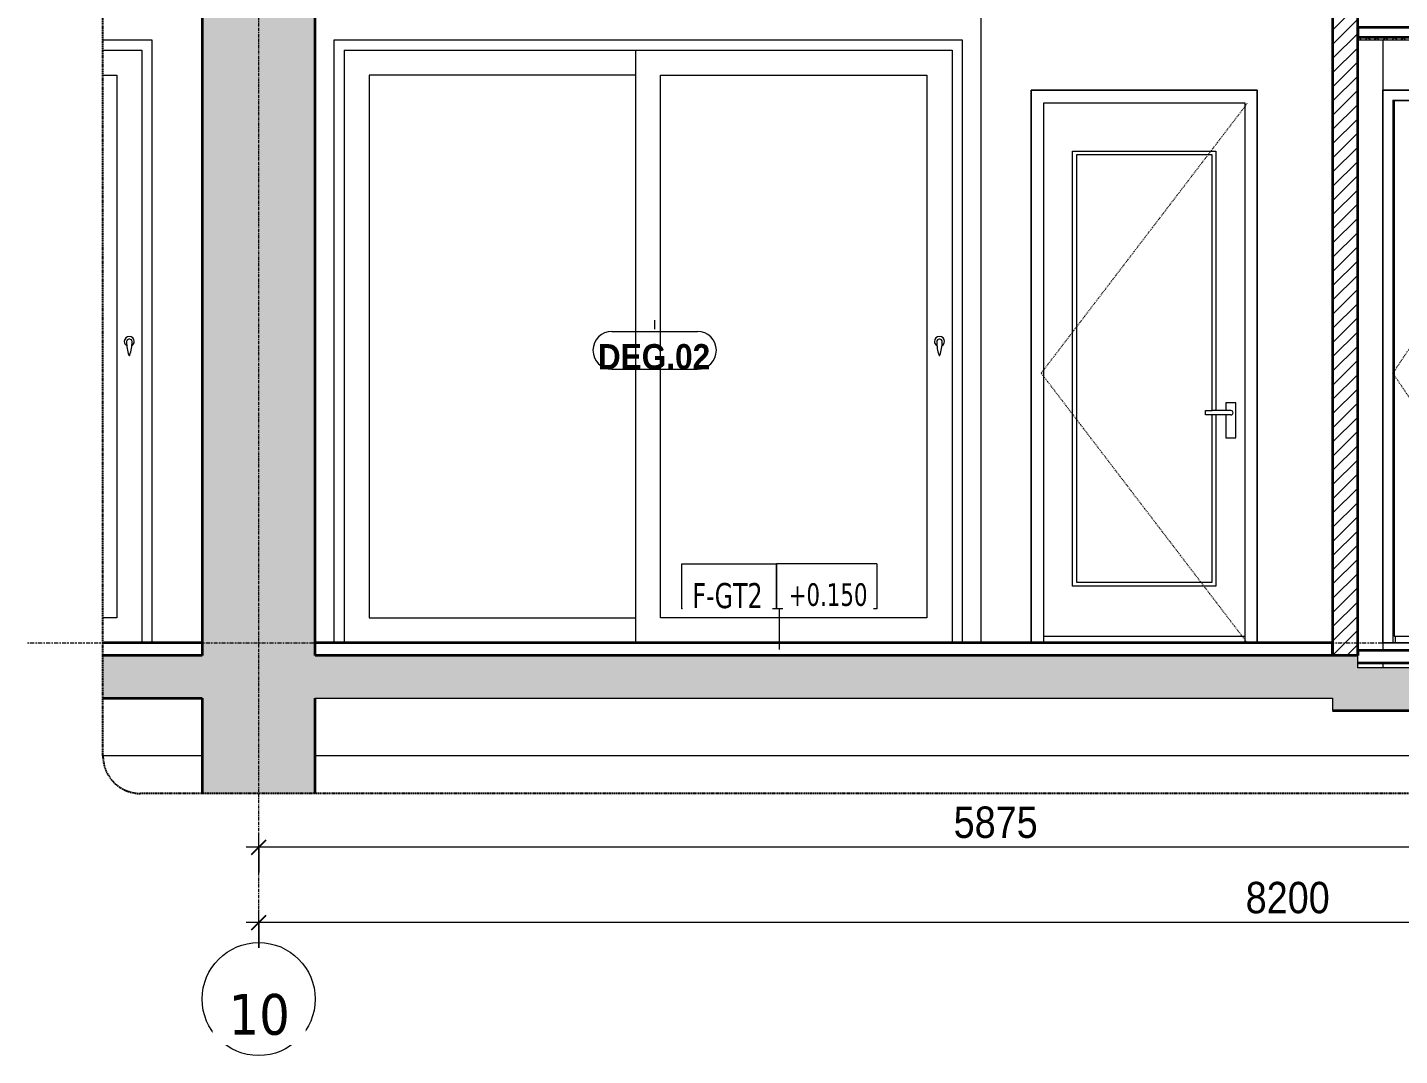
# Model space of a CAD drawing. Header units: millimetres. Extents: x 81424 to 264319, y 405 to 78637.
# Drawn here: x 137941 to 143403, y 557 to 4650 of the extents above; entities that cross this region are included whole.
import ezdxf

# ---------------------------------------------------------------- set-up
doc = ezdxf.new("R2010")
doc.units = ezdxf.units.MM
for name, pattern in [('Centre', [31.75, 6.35, -4.7625, 15.875, -4.7625]), ('Dash', [6, 3, -3]), ('Grid Line', [22.225, 12.7, -3.175, 3.175, -3.175]), ('Hidden', [7.14375, 4.7625, -2.38125])]:
    doc.linetypes.add(name, pattern=pattern)
for name, color, linetype, lineweight in [('0-6', 130, 'Continuous', 5), ('A-ANNO-DIMS', 211, 'Continuous', 9), ('A-ANNO-DIMS-50', 211, 'Continuous', 9), ('A-CLNG-1', 250, 'Continuous', 35), ('A-CLNG-FNSH-1', 7, 'Continuous', 18), ('A-CLNG-PATT-4', 9, 'Continuous', 18), ('A-DETL-GENF', 92, 'Continuous', 18), ('A-DETL-GENF-4', 92, 'Hidden', 25), ('A-DETL-GENF-5', 9, 'Continuous', 18), ('A-DETL-GENF-HDLN-1', 7, 'Dash', 18), ('A-DETL-MEDM', 33, 'Continuous', 35), ('A-DETL-THIN', 151, 'Continuous', 18), ('A-DOOR', 31, 'Continuous', 18), ('A-DOOR-1', 7, 'Continuous', 18), ('A-DOOR-FRAM-1', 31, 'Continuous', 18), ('A-DOOR-GLAZ-1', 31, 'Continuous', 18), ('A-DOOR-IDEN', 31, 'Continuous', 9), ('A-FLOR-2', 7, 'Continuous', 18), ('A-FLOR-FNSH-1', 250, 'Continuous', 35), ('A-FLOR-IDEN', 11, 'Continuous', 9), ('A-FLOR-LEVL-2', 51, 'Centre', 9), ('A-WALL', 113, 'Continuous', 18), ('A-WALL-2', 250, 'Continuous', 35), ('A-WALL-3', 7, 'Continuous', 18), ('A-WALL-PATT-1', 9, 'Continuous', 18), ('S-BEAM-2', 7, 'Continuous', 18), ('S-COLS-5', 7, 'Continuous', 18), ('S-GRID-1', 1, 'Grid Line', 9), ('S-GRID-IDEN', 1, 'Continuous', 9)]:
    doc.layers.add(name, color=color, linetype=linetype, lineweight=lineweight)
doc.styles.add('Arial_B_1', font='arialbd.ttf', dxfattribs={"width": 0.9, "height": 100})
doc.styles.add('Tahoma', font='tahoma.ttf', dxfattribs={"width": 0.8, "height": 100})
doc.styles.add('Tahoma_1', font='tahoma.ttf', dxfattribs={"width": 0.8, "height": 90})
doc.styles.add('Tahoma_B', font='tahomabd.ttf', dxfattribs={"height": 162.5})
doc.styles.add('UTM Avo', font='', dxfattribs={"width": 0.9, "height": 125})
doc.styles.get('UTM Avo').set_extended_font_data('UTM Avo')
doc.dimstyles.new('1_Dim_chi_tiet_2_5', dxfattribs={"dimscale": 304.8, "dimtxt": 124.912619, "dimasz": 0.19685, "dimexe": 0.164042, "dimexo": 0.0625, "dimgap": 0.016404, "dimtad": 1, "dimdec": 0, "dimrnd": 5, "dimzin": 0, "dimdsep": 46, "dimtxsty": 'UTM Avo', "dimblk1": 'OBLIQUE', "dimblk2": 'OBLIQUE', "dimsah": 1, "dimcen": 0.09, "dimdle": 0.164042, "dimazin": 0, "dimtfac": 1, "dimtdec": 4, "dimtix": 1, "dimtmove": 0, "dimatfit": 3, "dimfxl": 0.328084, "dimfxlon": 1, "dimtvp": 1, "dimtolj": 1, "dimtzin": 0, "dimarcsym": 2})

# ---------------------------------------------------------------- blocks, each defined once
blk = doc.blocks.new('NCV_TKTC_KET CAU_rvt-5-TKCS_CĂN HỘ LOẠI 4 - MẶT CẮT 4')
at = {"layer": 'S-BEAM-2'}
for p, q in [((-91977.6, 1750), (-92372.6, 1750)), ((-86477.8, 1750), (-91527.6, 1750))]:
    blk.add_line(p, q, dxfattribs=at)
blk = doc.blocks.new('DOOR_CW_01 CANH MO-PANEL KINH - DIW_01-900x2200-CỬA GỖ VÂN LAMINATE-V82-TKCS_CĂN HỘ LOẠI 4 - MẶT CẮT 4')
at = {"layer": 'A-DETL-GENF-HDLN-1'}
for p, q in [((-88637.6, 3273.5), (-87817.6, 4347)), ((-87817.6, 2200), (-88637.6, 3273.5))]:
    blk.add_line(p, q, dxfattribs=at)
at = {"layer": 'A-DOOR-1'}
for p, q in [((-87777.6, 4400), (-88677.6, 4400)), ((-88677.6, 4400), (-88677.6, 2200)), ((-87777.6, 2200), (-87777.6, 4400)), ((-88627.6, 2200), (-88627.6, 4350)), ((-88627.6, 4350), (-87827.6, 4350)), ((-87827.6, 4350), (-87827.6, 2200)), ((-88512.6, 4158), (-87942.6, 4158)), ((-88512.6, 2426), (-88512.6, 4158)), ((-87942.6, 4158), (-87942.6, 3124.5)), ((-87957.6, 4143), (-88497.6, 4143)), ((-88497.6, 4143), (-88497.6, 2441)), ((-87957.6, 3124.5), (-87957.6, 4143)), ((-87983.4, 3124.5), (-87957.6, 3124.5)), ((-87983.4, 3107.5), (-87983.4, 3124.5)), ((-87882.6, 3124.5), (-87957.6, 3124.5)), ((-87902.3, 3156), (-87902.3, 3124.5)), ((-87862.8, 3156), (-87902.3, 3156)), ((-87862.8, 3016), (-87862.8, 3156)), ((-87957.6, 3107.5), (-87983.4, 3107.5)), ((-87957.6, 2441), (-87957.6, 3107.5)), ((-87882.6, 3107.5), (-87957.6, 3107.5)), ((-87942.6, 3107.5), (-87942.6, 2426)), ((-87902.3, 3107.5), (-87902.3, 3016)), ((-87902.3, 3016), (-87862.8, 3016)), ((-87942.6, 2426), (-88512.6, 2426)), ((-88497.6, 2441), (-87957.6, 2441)), ((-88627.6, 2226), (-87827.6, 2226))]:
    blk.add_line(p, q, dxfattribs=at)
for start, end in [(0, 90), (270, 360)]:
    blk.add_arc((-87882.6, 3116), 8.5, start, end, dxfattribs=at)
blk = doc.blocks.new('DOOR_CW_01 CANH MO-PANEL KINH - DIG_02-800x2200-CỬA NHÔM KÍNH-V83-TKCS_CĂN HỘ LOẠI 4 - MẶT CẮT 4')
at = {"layer": 'A-DETL-GENF-HDLN-1'}
for p, q in [((-87237.6, 3273.5), (-86517.6, 4347)), ((-86517.6, 2200), (-87237.6, 3273.5))]:
    blk.add_line(p, q, dxfattribs=at)
at = {"layer": 'A-DOOR-1'}
for p, q in [((-86477.6, 4400), (-87277.6, 4400)), ((-87277.6, 2200), (-87277.6, 4400)), ((-86477.6, 4400), (-86477.6, 2200)), ((-87237.6, 4360), (-87237.6, 2200)), ((-87237.6, 4360), (-86517.6, 4360)), ((-87232.6, 4358), (-87232.6, 2226)), ((-86522.6, 4358), (-87232.6, 4358)), ((-86522.6, 2226), (-86522.6, 4358)), ((-86517.6, 2200), (-86517.6, 4360)), ((-87112.6, 4158), (-86642.6, 4158)), ((-87112.6, 2426), (-87112.6, 4158)), ((-86642.6, 4158), (-86642.6, 3124.5)), ((-86657.6, 4143), (-87097.6, 4143)), ((-87097.6, 4143), (-87097.6, 2441)), ((-86657.6, 3124.5), (-86657.6, 4143)), ((-86683.4, 3124.5), (-86657.6, 3124.5)), ((-86683.4, 3107.5), (-86683.4, 3124.5)), ((-86582.6, 3124.5), (-86657.6, 3124.5)), ((-86602.3, 3156), (-86602.3, 3124.5)), ((-86562.8, 3156), (-86602.3, 3156)), ((-86562.8, 3016), (-86562.8, 3156)), ((-86657.6, 3107.5), (-86683.4, 3107.5)), ((-86657.6, 2441), (-86657.6, 3107.5)), ((-86582.6, 3107.5), (-86657.6, 3107.5)), ((-86642.6, 3107.5), (-86642.6, 2426)), ((-86602.3, 3107.5), (-86602.3, 3016)), ((-86602.3, 3016), (-86562.8, 3016)), ((-86642.6, 2426), (-87112.6, 2426)), ((-87097.6, 2441), (-86657.6, 2441)), ((-87237.6, 2200), (-87277.6, 2200)), ((-87232.6, 2226), (-86522.6, 2226)), ((-87227.6, 2200), (-87227.6, 2226)), ((-86527.6, 2200), (-86527.6, 2226)), ((-86477.6, 2200), (-86517.6, 2200))]:
    blk.add_line(p, q, dxfattribs=at)
for start, end in [(0, 90), (270, 360)]:
    blk.add_arc((-86582.6, 3116), 8.5, start, end, dxfattribs=at)
blk = doc.blocks.new('NCV_TKTC_TANG 1_rvt-5-TKCS_CĂN HỘ LOẠI 4 - MẶT CẮT 4')
at = {"layer": 'A-CLNG-PATT-4'}
h = blk.add_hatch(dxfattribs=at)
h.set_pattern_fill('FP_18', color=256, style=0, pattern_type=2)
h.set_pattern_definition([(45, (-88637.045, 15375), (-17.67767, 17.67767), []), (135, (-88637.045, 15375), (-17.67767, -17.67767), [])])
h.paths.add_polyline_path([(-86657.6, 4600), (-85877.6, 4600), (-85877.6, 4610), (-87377.6, 4610), (-87377.6, 4600), (-87101.6, 4600)])
at = {"layer": 'A-WALL-PATT-1'}
h = blk.add_hatch(dxfattribs=at)
h.set_pattern_fill('FP_17', color=256, style=0, pattern_type=2)
h.set_pattern_definition([(45, (-88637.045, 15375), (-28.28427, 28.28427), [])])
h.paths.add_polyline_path([(-87377.6, 2150), (-87377.6, 5330), (-87477.6, 5330), (-87477.6, 2150)])
at = {"layer": 'A-CLNG-1'}
for p, q in [((-86841.5, 4650), (-87377.6, 4650)), ((-87377.6, 4650), (-87377.6, 4610)), ((-85877.6, 4610), (-87377.6, 4610))]:
    blk.add_line(p, q, dxfattribs=at)
at = {"layer": 'A-CLNG-FNSH-1'}
for p, q in [((-87377.6, 4610), (-87377.6, 4600)), ((-87377.6, 4600), (-85877.6, 4600))]:
    blk.add_line(p, q, dxfattribs=at)
at = {"layer": 'A-FLOR-2'}
for q in [(-86477.6, 2200), (-87277.6, 2170)]:
    blk.add_line((-87277.6, 2200), q, dxfattribs=at)
at = {"layer": 'A-FLOR-FNSH-1'}
for p, q in [((-91977.6, 2200), (-92372.6, 2200)), ((-87477.6, 2200), (-91527.6, 2200)), ((-87477.6, 2150), (-87477.6, 2200)), ((-85877.6, 2170), (-87377.6, 2170)), ((-87377.6, 2170), (-87377.6, 2150)), ((-87377.6, 2120), (-85877.6, 2120))]:
    blk.add_line(p, q, dxfattribs=at)
at = {"layer": 'A-WALL-2'}
for p, q in [((-87477.6, 5330), (-87477.6, 2150)), ((-87377.6, 2150), (-87377.6, 5330))]:
    blk.add_line(p, q, dxfattribs=at)
at = {"layer": 'A-WALL-3'}
for p, q in [((-88877.6, 4700), (-88877.6, 2200)), ((-88677.6, 2300), (-88677.6, 4400)), ((-88677.6, 4400), (-87777.6, 4400)), ((-87777.6, 4400), (-87777.6, 2300)), ((-87277.6, 2200), (-87277.6, 4400)), ((-87277.6, 4400), (-86477.6, 4400)), ((-88677.6, 2200), (-88677.6, 2300)), ((-87777.6, 2300), (-87777.6, 2200)), ((-86477.6, 2200), (-87277.6, 2200))]:
    blk.add_line(p, q, dxfattribs=at)
at = {"layer": 'S-COLS-5'}
for p, q in [((-87277.6, 4600), (-87277.6, 2170)), ((-87277.6, 2120), (-87277.6, 2100))]:
    blk.add_line(p, q, dxfattribs=at)
at = {"layer": 'A-DOOR'}
for name in ['DOOR_CW_01 CANH MO-PANEL KINH - DIW_01-900x2200-CỬA GỖ VÂN LAMINATE-V82-TKCS_CĂN HỘ LOẠI 4 - MẶT CẮT 4', 'DOOR_CW_01 CANH MO-PANEL KINH - DIG_02-800x2200-CỬA NHÔM KÍNH-V83-TKCS_CĂN HỘ LOẠI 4 - MẶT CẮT 4']:
    blk.add_blockref(name, (0, 0), dxfattribs=at)
blk = doc.blocks.new('DEG_02-DEG_03 - DEG_02-2500x2400mm-CỬA ĐI 02 CÁNH TRƯỢT-625766-TKCS_CĂN HỘ LOẠI 4 - MẶT CẮT 4')
at = {"layer": 'A-DOOR'}
for p, q in [((-92372.6, 4460), (-92317.6, 4460)), ((-92317.6, 4460), (-92317.6, 2300)), ((-92317.6, 2300), (-92372.6, 2300))]:
    blk.add_line(p, q, dxfattribs=at)
at = {"layer": 'A-DOOR', "flags": 128}
blk.add_lwpolyline([(-92266.1, 3408.7), (-92266.8, 3408.7), (-92268.2, 3408.7), (-92269, 3408.7), (-92269.1, 3408.7)], dxfattribs=at)
at = {"layer": 'A-DOOR'}
for centre, radius, start, end in [((-92267.6, 3400), 20, 0, 180), ((-92267.6, 3400), 20, 180, 240), ((-92269.1, 3399.2), 9.45, 90, 180), ((-92113.8, 3399.2), 164.8, 180, 199.134), ((-92266.1, 3399.2), 9.45, 0, 90), ((-92421.4, 3399.2), 164.8, 340.866, 0), ((-92267.6, 3400), 20, 300, 0), ((-92267.2, 3346), 2.34, 199.134, 261.031), ((-92267.9, 3346), 2.34, 278.969, 340.866)]:
    blk.add_arc(centre, radius, start, end, dxfattribs=at)
at = {"layer": 'A-DOOR-FRAM-1'}
for p, q in [((-92372.6, 4560), (-92217.6, 4560)), ((-92217.6, 4560), (-92217.6, 2200))]:
    blk.add_line(p, q, dxfattribs=at)
blk = doc.blocks.new('DEG_02-DEG_03 - DEG_02-2500x2400mm-CỬA ĐI 02 CÁNH TRƯỢT-V86-TKCS_CĂN HỘ LOẠI 4 - MẶT CẮT 4')
at = {"layer": 'A-DOOR'}
for p, q in [((-90252.6, 4560), (-90252.6, 2200)), ((-90152.6, 4460), (-89092.6, 4460)), ((-90152.6, 2300), (-90152.6, 4460)), ((-89092.6, 4460), (-89092.6, 2300)), ((-89092.6, 2300), (-90152.6, 2300))]:
    blk.add_line(p, q, dxfattribs=at)
at = {"layer": 'A-DOOR', "flags": 128}
blk.add_lwpolyline([(-89041.1, 3408.7), (-89041.8, 3408.7), (-89043.2, 3408.7), (-89044, 3408.7), (-89044.1, 3408.7)], dxfattribs=at)
at = {"layer": 'A-DOOR'}
for centre, radius, start, end in [((-89042.6, 3400), 20, 0, 180), ((-89042.6, 3400), 20, 180, 240), ((-89044.1, 3399.2), 9.45, 90, 180), ((-88888.8, 3399.2), 164.8, 180, 199.134), ((-89041.1, 3399.2), 9.45, 0, 90), ((-89196.4, 3399.2), 164.8, 340.866, 0), ((-89042.6, 3400), 20, 300, 0), ((-89042.2, 3346), 2.34, 199.134, 261.031), ((-89042.9, 3346), 2.34, 278.969, 340.866)]:
    blk.add_arc(centre, radius, start, end, dxfattribs=at)
at = {"layer": 'A-DOOR-FRAM-1'}
for p, q in [((-91412.6, 4560), (-91412.6, 2200)), ((-91412.6, 4560), (-88992.6, 4560)), ((-88992.6, 4560), (-88992.6, 2200))]:
    blk.add_line(p, q, dxfattribs=at)
at = {"layer": 'A-DOOR-GLAZ-1'}
for p, q in [((-91312.6, 4460), (-91312.6, 2300)), ((-90252.6, 4460), (-91312.6, 4460)), ((-91312.6, 2300), (-90252.6, 2300))]:
    blk.add_line(p, q, dxfattribs=at)
blk = doc.blocks.new('BORDER VIEW - BORDER VIEW-2585816-TKCS_CĂN HỘ LOẠI 4 - MẶT CẮT 4')
at = {"layer": 'A-DETL-GENF-4'}
for p, q in [((-92372.6, 1750), (-92372.6, 5958.2)), ((-83182.9, 1600), (-92222.6, 1600))]:
    blk.add_line(p, q, dxfattribs=at)
blk.add_arc((-92222.6, 1750), 150, 180, 270, dxfattribs=at)
blk = doc.blocks.new('Grid - M_Grid Head - Circle-353313-TKCS_CĂN HỘ LOẠI 4 - MẶT CẮT 4')
at = {"layer": 'S-GRID-IDEN'}
blk.add_circle((-83552.6, 781.6), 225, dxfattribs=at)
blk = doc.blocks.new('DIMBLOCK93-TKCS_CĂN HỘ LOẠI 4 - MẶT CẮT 4')
at = {"layer": 'A-ANNO-DIMS-50'}
for p, q in [((144736.5, 1485.8), (144736.5, 1335.8)), ((144736.5, 1385.8), (144736.5, 1485.8)), ((138861.5, 1285.8), (138861.5, 1435.8)), ((144736.5, 1385.8), (138811.5, 1385.8)), ((138861.5, 1385.8), (138861.5, 1285.8))]:
    blk.add_line(p, q, dxfattribs=at)
at = {"layer": 'A-ANNO-DIMS-50', "lineweight": 25}
for p, q in [((138861.5, 1385.8), (138831.5, 1355.8)), ((138861.5, 1385.8), (138891.5, 1415.8)), ((144736.5, 1385.8), (144706.5, 1355.8)), ((144736.5, 1385.8), (144766.5, 1415.8))]:
    blk.add_line(p, q, dxfattribs=at)
at = {"layer": 'A-ANNO-DIMS-50', "color": 0, "insert": (141627.8, 1548.2), "char_height": 125, "width": 410.824, "attachment_point": 1, "line_spacing_factor": 1.110334, "style": 'UTM Avo'}
blk.add_mtext('5875', dxfattribs=at)
blk = doc.blocks.new('_Oblique')
at = {"color": 0, "linetype": 'ByBlock', "lineweight": -2}
blk.add_line((-0.5, -0.5), (0.5, 0.5), dxfattribs=at)
blk = doc.blocks.new('DIMBLOCK94-TKCS_CĂN HỘ LOẠI 4 - MẶT CẮT 4')
at = {"layer": 'A-ANNO-DIMS-50'}
for p, q in [((138861.5, 985.8), (138861.5, 1135.8)), ((147061.5, 985.8), (147061.5, 1135.8)), ((147111.5, 1085.8), (138811.5, 1085.8)), ((138861.5, 1085.8), (138861.5, 985.8)), ((147061.5, 1085.8), (147061.5, 985.8))]:
    blk.add_line(p, q, dxfattribs=at)
at = {"layer": 'A-ANNO-DIMS-50', "lineweight": 25}
for p, q in [((138861.5, 1085.8), (138891.5, 1115.8)), ((147061.5, 1085.8), (147091.5, 1115.8)), ((138861.5, 1085.8), (138831.5, 1055.8)), ((147061.5, 1085.8), (147031.5, 1055.8))]:
    blk.add_line(p, q, dxfattribs=at)
at = {"layer": 'A-ANNO-DIMS-50', "color": 0, "insert": (142790.3, 1248.2), "char_height": 125, "width": 410.824, "attachment_point": 1, "line_spacing_factor": 1.110334, "style": 'UTM Avo'}
blk.add_mtext('8200', dxfattribs=at)
blk = doc.blocks.new('STN_Door Tag - STN_Door Tag-1788670-TKCS_CĂN HỘ LOẠI 4 - MẶT CẮT 4')
at = {"layer": 'A-DOOR-IDEN'}
for p, q in [((-90346.3, 3440), (-90006.3, 3440)), ((-90346.3, 3289), (-90006.3, 3289))]:
    blk.add_line(p, q, dxfattribs=at)
for centre, start, end in [((-90346.3, 3364.5), 90, 270), ((-90006.3, 3364.5), 270, 90)]:
    blk.add_arc(centre, 75.5, start, end, dxfattribs=at)
blk = doc.blocks.new('TAG SAN - TTG - TAG FFL-4075299-TKCS_CĂN HỘ LOẠI 4 - MẶT CẮT 4')
at = {"layer": 'A-FLOR-IDEN'}
for p, q in [((-85231, 2266.1), (-85231, 2444.9)), ((-85231, 2444.9), (-84855, 2444.9)), ((-84855, 2444.9), (-84855, 2266.1)), ((-84455, 2444.9), (-84855, 2444.9)), ((-84855, 2266.1), (-84855, 2444.9)), ((-84455, 2444.9), (-84455, 2266.1)), ((-84855, 2266.1), (-85231, 2266.1)), ((-84455, 2266.1), (-84855, 2266.1))]:
    blk.add_line(p, q, dxfattribs=at)

msp = doc.modelspace()

# ---------------------------------------------------------------- hatches: boundary and pattern name
at = {"layer": 'A-DETL-GENF-5'}
h = msp.add_hatch(dxfattribs=at)
h.set_pattern_fill('FP_22', color=256, style=0, pattern_type=2)
h.set_pattern_definition([(50, (141976.97, 15375), (364.368, -31.878), [38.1, -419.1]), (355, (141976.97, 15375), (-70.486, 382.113), [30.48, -335.28]), (100.451, (142007.34, 15372.34), (293.885, 350.233), [32.38, -356.18]), (46.184, (141976.97, 15476.6), (542.158, -84.086), [57.15, -628.65]), (96.636, (142022.15, 15469.6), (474.805, 494.855), [48.57, -534.27]), (351.184, (141977, 15476.6), (474.81, 494.85), [45.72, -502.92]), (21, (142027.77, 15451.2), (303.2285, -204.5305), [38.1, -419.1]), (326, (142027.77, 15451.2), (123.604, 368.376), [30.48, -335.28]), (71.451, (142053.04, 15434.16), (426.834, 163.843), [32.38, -356.18]), (37.5, (141976.97, 15375), (6.1766, 169.1102), [3.353, -327.863, 3.353, -337.007, -336.55]), (37.5, (141976.97, 15375), (6.1766, 169.1102), [-671.576, 3.353, -333.197]), (7.5, (141976.97, 15375), (133.6389, 200.3615), [3.353, -190.703, 3.353, -320.243, -128.27]), (7.5, (141976.97, 15375), (133.6389, 200.3615), [-517.652, 3.353, -124.917]), (327.5, (141863.69, 15375), (271.1818, -11.4584), [3.353, -123.647, 3.353, -392.887, -525.78]), (327.5, (141863.69, 15375), (271.1818, -11.4584), [-523.24, 3.353, -522.427]), (317.5, (141812.9, 15375), (296.2585, 50.853), [3.353, -161.747, 3.353, -259.791, -373.38]), (317.5, (141812.9, 15375), (296.2585, 50.853), [-428.244, 3.353, -370.027]), (45, (141976.97, 15375), (-125.7236, 125.7236), []), (45, (141976.97, 15565.5), (-125.7236, 125.7236), [])])
h.paths.add_polyline_path([(147286.5, 1600), (147286.5, 1950), (147581.1, 1950), (147581.1, 2150), (147286.5, 2150), (147286.5, 5350), (147581.1, 5350), (147581.1, 5550), (147236.5, 5550), (147236.5, 6108.2), (146886.5, 6108.2), (146886.5, 5500), (143236.5, 5500), (143236.5, 5550), (139036.5, 5550), (139036.5, 6108.2), (138686.5, 6108.2), (138686.5, 5550), (138241.5, 5550), (138241.5, 5350), (138636.5, 5350), (138636.5, 2150), (138241.5, 2150), (138241.5, 1980), (138636.5, 1980), (138636.5, 1600), (139086.5, 1600), (139086.5, 1980), (143136.5, 1980), (143136.5, 1930), (144136.5, 1930), (144136.5, 1750), (144336.5, 1750.1), (144336.5, 1930), (146836.5, 1930), (146836.5, 1600), (147190, 1600)])
h.paths.add_polyline_path([(146836.5, 2100), (143236.5, 2100), (143236.5, 2150), (139086.5, 2150), (139086.5, 5380), (143136.5, 5380), (143136.5, 5330), (144136.5, 5330), (144136.5, 5150), (144336.5, 5150), (144336.5, 5330), (146836.5, 5330), (146836.5, 2107.2)])

# ---------------------------------------------------------------- linework, layer by layer
at = {"layer": 'A-DETL-MEDM'}
for p, q in [((139086.5, 2150), (139086.5, 5380)), ((138636.5, 5350), (138636.5, 2150)), ((138636.5, 2150), (138241.5, 2150)), ((143236.5, 2150), (139086.5, 2150)), ((138241.5, 1980), (138636.5, 1980)), ((138636.5, 1980), (138636.5, 1600)), ((139086.5, 1600), (139086.5, 1980)), ((143136.5, 1930), (144136.5, 1930))]:
    msp.add_line(p, q, dxfattribs=at)
at = {"layer": 'A-DETL-THIN'}
for p, q in [((143236.5, 2100), (143236.5, 2150)), ((146836.5, 2100), (143236.5, 2100)), ((139086.5, 1980), (143136.5, 1980)), ((143136.5, 1980), (143136.5, 1930))]:
    msp.add_line(p, q, dxfattribs=at)
at = {"layer": 'A-DOOR-IDEN'}
msp.add_line((140437.7, 3484), (140437.7, 3449.3), dxfattribs=at)
at = {"layer": 'A-FLOR-IDEN'}
msp.add_line((140934.1, 2173), (140934.1, 2335.4), dxfattribs=at)
at = {"layer": 'A-FLOR-LEVL-2'}
msp.add_line((137940.9, 2200), (148264.8, 2200), dxfattribs=at)
at = {"layer": 'A-WALL'}
for p, q in [((138241.5, 4600), (138436.5, 4600)), ((138436.5, 4600), (138436.5, 2200)), ((139161.5, 2200), (139161.5, 4600)), ((139161.5, 4600), (141661.5, 4600)), ((141661.5, 4600), (141661.5, 2200))]:
    msp.add_line(p, q, dxfattribs=at)
at = {"layer": 'S-GRID-1'}
for p, q in [((138861.5, 2256.6), (138861.5, 5501.7)), ((138861.5, 1006.6), (138861.5, 2256.6))]:
    msp.add_line(p, q, dxfattribs=at)

# ---------------------------------------------------------------- block references
at = {"layer": '0-6'}
for name in ['NCV_TKTC_KET CAU_rvt-5-TKCS_CĂN HỘ LOẠI 4 - MẶT CẮT 4', 'NCV_TKTC_TANG 1_rvt-5-TKCS_CĂN HỘ LOẠI 4 - MẶT CẮT 4']:
    msp.add_blockref(name, (230614, 0), dxfattribs=at)
at = {"layer": 'A-DETL-GENF'}
msp.add_blockref('BORDER VIEW - BORDER VIEW-2585816-TKCS_CĂN HỘ LOẠI 4 - MẶT CẮT 4', (230614, 0), dxfattribs=at)
at = {"layer": 'A-DOOR'}
for name in ['DEG_02-DEG_03 - DEG_02-2500x2400mm-CỬA ĐI 02 CÁNH TRƯỢT-625766-TKCS_CĂN HỘ LOẠI 4 - MẶT CẮT 4', 'DEG_02-DEG_03 - DEG_02-2500x2400mm-CỬA ĐI 02 CÁNH TRƯỢT-V86-TKCS_CĂN HỘ LOẠI 4 - MẶT CẮT 4']:
    msp.add_blockref(name, (230614, 0), dxfattribs=at)
at = {"layer": 'A-DOOR-IDEN'}
msp.add_blockref('STN_Door Tag - STN_Door Tag-1788670-TKCS_CĂN HỘ LOẠI 4 - MẶT CẮT 4', (230614, 0), dxfattribs=at)
at = {"layer": 'A-FLOR-IDEN'}
msp.add_blockref('TAG SAN - TTG - TAG FFL-4075299-TKCS_CĂN HỘ LOẠI 4 - MẶT CẮT 4', (225777.1, 69.3), dxfattribs=at)
at = {"layer": 'S-GRID-IDEN'}
msp.add_blockref('Grid - M_Grid Head - Circle-353313-TKCS_CĂN HỘ LOẠI 4 - MẶT CẮT 4', (222414, 0), dxfattribs=at)

# ---------------------------------------------------------------- texts
at = {"layer": 'A-DOOR-IDEN', "insert": (140435.1, 3338.6), "char_height": 100, "width": 458.55, "attachment_point": 5, "line_spacing_factor": 0.936439, "style": 'Arial_B_1'}
msp.add_mtext('\\pt2.25,4.5,6.75,9,11.25,13.5,15.75,18,20.25,22.5,24.75,27,29.25,31.5,33.75,36,38.25,40.5,42.75,45,47.25,49.5,51.75,54,56.25,58.5,60.75,63,65.25,67.5,69.75,72;DEG.02', dxfattribs=at)

# ---------------------------------------------------------------- dimensions: what is measured, and where the dimension line sits
at = {"layer": 'A-ANNO-DIMS'}
for base, p1, p2, override, picture, middle in [((138861.5, 1385.8), (144736.5, 1485.8), (138861.5, 1285.8), {"dimpost": '<>', "dimfxl": 5878.40327}, 'DIMBLOCK93-TKCS_CĂN HỘ LOẠI 4 - MẶT CẮT 4', (141799, 1455.5)), ((138861.5, 1085.8), (147061.5, 985.8), (138861.5, 985.8), {"dimpost": '<>', "dimfxl": 8200}, 'DIMBLOCK94-TKCS_CĂN HỘ LOẠI 4 - MẶT CẮT 4', (142961.5, 1155.5))]:
    dim = msp.add_linear_dim(base=base, p1=p1, p2=p2, dimstyle='1_Dim_chi_tiet_2_5', override=override, dxfattribs=at)
    dim.commit()
    dim.dimension.update_dxf_attribs({"geometry": picture, "text_midpoint": middle})

# ---------------------------------------------------------------- next in the draw order: texts
at = {"layer": 'A-FLOR-IDEN', "attachment_point": 5, "line_spacing_factor": 0.996129, "bg_fill": 3, "box_fill_scale": 1.25, "bg_fill_color": 256, "bg_fill_true_color": 13158600, "bg_fill_transparency": 0}
for s, insert, char_height, width, style in [('\\pt4,8,12,16,20,24,28,32,36,40,44,48,52,56,60,64,68,72,76,80,84,88,92,96,100,104,108,112,116,120,124,128;F-GT2', (140727.7, 2387.1), 100, 306.8, 'Tahoma'), ('\\pt3.9996,8.0001,11.9997,16.0002,19.9998,24.0003,27.9999,32.0004,36,39.9996,44.0001,47.9997,52.0002,55.9998,60.0003,63.9999,68.0004,72,75.9996,80.0001,83.9997,88.0002,91.9998,96.0003,99.9999,104.0004,108,111.9996,116.0001,119.9997,124.0002,127.9998;+0.150', (141127.9, 2391.2), 90, 314.8, 'Tahoma_1')]:
    msp.add_mtext(s, dxfattribs=dict(at, insert=insert, char_height=char_height, width=width, style=style))
at = {"layer": 'S-GRID-IDEN', "insert": (138863.5, 719.2), "char_height": 162.5, "width": 288, "attachment_point": 5, "line_spacing_factor": 0.996129, "style": 'Tahoma_B', "bg_fill": 3, "box_fill_scale": 1.25, "bg_fill_color": 256, "bg_fill_true_color": 13158600, "bg_fill_transparency": 0}
msp.add_mtext('\\pt634.99962,1269.99925,1905.0005,2540.00013,3174.99975,3809.99937,4445.00062,5080.00025,5714.99987,6349.9995,6985.00075,7620.00037,8255,8889.99962,9524.99925,10160.0005,10795.00013,11429.99975,12064.99938,12700.00063,13335.00025,13969.99988,14604.9995,15240.00075,15875.00038,16510,17144.99963,17779.99925,18415.0005,19050.00013,19684.99975,20319.99938;10', dxfattribs=at)

doc.saveas('drawing.dxf')
